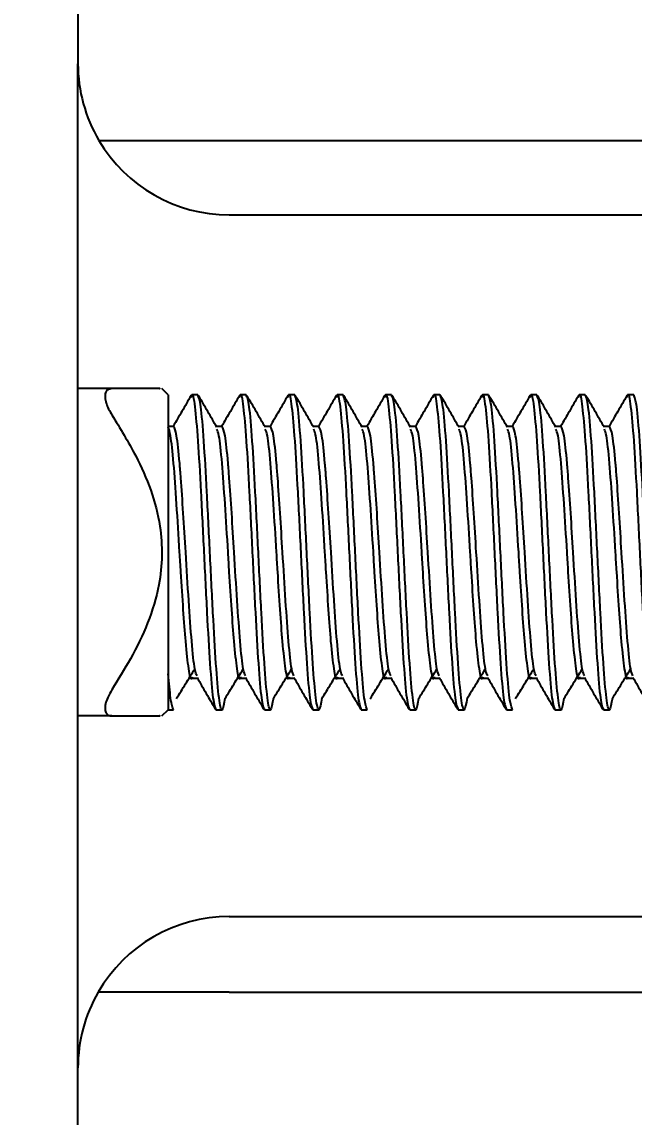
# Model space of a CAD drawing. Header units: millimetres. Extents: x 1293 to 41893, y 1011 to 26911.
# Drawn here: x 18029.58 to 18054.27, y 14639.53 to 14683.72 of the extents above; entities that cross this region are included whole.
import ezdxf

# ---------------------------------------------------------------- set-up
doc = ezdxf.new("R2010")
doc.units = ezdxf.units.MM
doc.header["$LTSCALE"] = 50
for name, color, linetype in [('CAPA_1', 7, 'Continuous'), ('CLIP_BAR', 5, 'Continuous'), ('PASILLOS', 2, 'Continuous')]:
    doc.layers.add(name, color=color, linetype=linetype)
doc.styles.add('SLDTEXTSTYLE0', font='TXT', dxfattribs={"width": 0.75})
doc.dimstyles.new('SLDDIMSTYLE0', dxfattribs={"dimtxt": 100, "dimasz": 100, "dimexe": 0, "dimexo": 0.0625, "dimgap": 25, "dimtad": 2, "dimdec": 0, "dimrnd": 1e-09, "dimzin": 12, "dimdsep": 46, "dimtxsty": 'SLDTEXTSTYLE0', "dimsah": 1, "dimcen": 0.09, "dimadec": 0, "dimazin": 3, "dimtfac": 1, "dimtdec": 0, "dimtofl": 0, "dimtmove": 0, "dimatfit": 3, "dimfxl": 1, "dimfrac": 2, "dimtolj": 1, "dimtzin": 12, "dimarcsym": 0})

# ---------------------------------------------------------------- blocks, each defined once
blk = doc.blocks.new('_D_14')
at = {"layer": 'CAPA_1', "transparency": 16777216}
for p, q in [((18071.792, 17936.065), (18755.522, 17936.065)), ((18705.522, 17936.065), (18705.522, 13669.207)), ((18071.317, 13669.207), (18755.522, 13669.207))]:
    blk.add_line(p, q, dxfattribs=at)
for points in [[(18705.522, 17936.065), (18690.137, 17836.065), (18720.907, 17836.065)], [(18705.522, 13669.207), (18720.907, 13769.207), (18690.137, 13769.207)]]:
    blk.add_solid(points, dxfattribs=at)
at = {"layer": 'CAPA_1', "transparency": 16777216, "insert": (18576.615, 15654.859), "char_height": 100, "attachment_point": 1, "rotation": 90, "style": 'SLDTEXTSTYLE0'}
blk.add_mtext('4267', dxfattribs=at)

msp = doc.modelspace()

# ---------------------------------------------------------------- linework, layer by layer
at = {"layer": 'CLIP_BAR', "linetype": 'Continuous', "lineweight": 25}
for p, q in [((18031.8378232, 14641.526389), (18031.8378232, 14682.034389)), ((18033.2060902, 14668.924139), (18031.8378232, 14668.924139)), ((18035.4808232, 14668.670139), (18035.2268232, 14668.924139)), ((18035.4808232, 14668.670139), (18035.4808232, 14657.423379)), ((18036.6726693, 14668.670139), (18036.4284386, 14668.670139)), ((18038.6265155, 14668.670139), (18038.3822847, 14668.670139)), ((18040.5803616, 14668.670139), (18040.3361309, 14668.670139)), ((18042.5342078, 14668.670139), (18042.289977, 14668.670139)), ((18044.4880539, 14668.670139), (18044.2438232, 14668.670139)), ((18046.4419001, 14668.670139), (18046.1976693, 14668.670139)), ((18048.3957462, 14668.670139), (18048.1515155, 14668.670139)), ((18050.3495924, 14668.670139), (18050.1053616, 14668.670139)), ((18052.3034386, 14668.670139), (18052.0592078, 14668.670139)), ((18054.2572847, 14668.670139), (18054.0130539, 14668.670139)), ((18035.6957877, 14667.4010787), (18035.451557, 14667.4010787)), ((18037.6496339, 14667.4010787), (18037.4219673, 14667.4010787)), ((18039.60348, 14667.4010787), (18039.3758134, 14667.4010787)), ((18041.5573262, 14667.4010787), (18041.3296596, 14667.4010787)), ((18043.5111723, 14667.4010787), (18043.2835057, 14667.4010787)), ((18045.4650185, 14667.4010787), (18045.2373519, 14667.4010787)), ((18047.4188646, 14667.4010787), (18047.191198, 14667.4010787)), ((18049.3727108, 14667.4010787), (18049.1450442, 14667.4010787)), ((18051.326557, 14667.4010787), (18051.0988903, 14667.4010787)), ((18053.2804031, 14667.4010787), (18053.0527365, 14667.4010787)), ((18035.4808232, 14657.423379), (18035.4808232, 14655.970139)), ((18036.4451928, 14657.2463396), (18036.6517426, 14657.2463396)), ((18038.399039, 14657.2463396), (18038.6055887, 14657.2463396)), ((18040.3528851, 14657.2463396), (18040.5594349, 14657.2463396)), ((18042.3067313, 14657.2463396), (18042.513281, 14657.2463396)), ((18044.2605774, 14657.2463396), (18044.4671272, 14657.2463396)), ((18046.2144236, 14657.2463396), (18046.4209733, 14657.2463396)), ((18048.1682697, 14657.2463396), (18048.3748195, 14657.2463396)), ((18050.1221159, 14657.2463396), (18050.3286657, 14657.2463396)), ((18052.075962, 14657.2463396), (18052.2825118, 14657.2463396)), ((18054.0298082, 14657.2463396), (18054.236358, 14657.2463396)), ((18033.2060902, 14655.716139), (18031.8378232, 14655.716139)), ((18035.2268232, 14655.716139), (18035.4808232, 14655.970139)), ((18035.4808232, 14655.970139), (18035.6957462, 14655.970139)), ((18037.4053616, 14655.970139), (18037.6495924, 14655.970139)), ((18039.3592078, 14655.970139), (18039.6034386, 14655.970139)), ((18041.3130539, 14655.970139), (18041.5572847, 14655.970139)), ((18043.2669001, 14655.970139), (18043.5111309, 14655.970139)), ((18045.2207462, 14655.970139), (18045.464977, 14655.970139)), ((18047.1745924, 14655.970139), (18047.4188232, 14655.970139)), ((18049.1284386, 14655.970139), (18049.3726693, 14655.970139)), ((18051.0822847, 14655.970139), (18051.3265155, 14655.970139)), ((18053.0361309, 14655.970139), (18053.2803616, 14655.970139))]:
    msp.add_line(p, q, dxfattribs=at)
for points, knots in [([(18033.2060902, 14668.924139), (18033.1459557, 14668.91612), (18033.0349578, 14668.9013182), (18032.9397906, 14668.7711709), (18032.9187393, 14668.5797409), (18032.9681252, 14668.3440069), (18033.0660179, 14668.1004883), (18033.1599383, 14667.9442657), (18033.2060902, 14667.867499)], [0, 0, 0, 0, 0.19991734987, 0.3690131479, 0.53886200303, 0.69150592046, 0.84840805149, 1, 1, 1, 1]), ([(18035.1234016, 14668.924139), (18035.1358588, 14668.924139), (18035.1787576, 14668.924139), (18034.2629661, 14668.924139), (18033.4581627, 14668.924139), (18033.2060902, 14668.924139)], [0, 0, 0, 0, 0.2193874824, 0.7555043798, 1, 1, 1, 1]), ([(18036.4010005, 14668.6461775), (18036.2776931, 14668.4334053), (18036.0371404, 14668.0183212), (18035.7962652, 14667.6033403), (18035.6788627, 14667.4010787)], [0, 0, 0, 0, 0.5126002289, 1, 1, 1, 1]), ([(18036.4009314, 14668.5610143), (18036.4101054, 14668.6033966), (18036.4597416, 14668.8327093), (18036.5493339, 14668.2896462), (18036.6740822, 14666.9411939), (18036.793878, 14664.8089107), (18036.9169016, 14662.3219569), (18037.0399163, 14659.824116), (18037.1597386, 14657.7244067), (18037.2843894, 14656.255926), (18037.3651283, 14656.0651869), (18037.4053616, 14655.970139)], [0, 0, 0, 0, 0.0275023519, 0.1488038211, 0.2709261513, 0.3920013051, 0.5137511759, 0.6355010468, 0.7565762006, 0.8786985308, 1, 1, 1, 1]), ([(18037.7661773, 14656.4326481), (18037.7272632, 14656.2139237), (18037.6478538, 14655.7675868), (18037.5286662, 14656.3125925), (18037.403957, 14657.7092064), (18037.2841508, 14659.8286482), (18037.16113, 14662.3190515), (18037.0381145, 14664.8159677), (18036.9182924, 14666.9159236), (18036.7936415, 14668.384339), (18036.7129026, 14668.5750868), (18036.6726693, 14668.670139)], [0, 0, 0, 0, 0.10703217568, 0.21841373967, 0.33054903556, 0.44172279199, 0.55351608784, 0.66530938369, 0.77648314012, 0.88861843601, 1, 1, 1, 1]), ([(18037.4434594, 14667.3640496), (18037.3201752, 14667.5763877), (18037.0735072, 14668.0012354), (18036.8271314, 14668.426415), (18036.7038937, 14668.6390906)], [0, 0, 0, 0, 0.4997982368, 1, 1, 1, 1]), ([(18038.3548467, 14668.6461775), (18038.2315393, 14668.4334053), (18037.9909866, 14668.0183212), (18037.7501114, 14667.6033403), (18037.6327089, 14667.4010787)], [0, 0, 0, 0, 0.5126002289, 1, 1, 1, 1]), ([(18038.3547776, 14668.5610143), (18038.3639515, 14668.6033966), (18038.4135878, 14668.8327093), (18038.50318, 14668.2896462), (18038.6279284, 14666.9411939), (18038.7477241, 14664.8089107), (18038.8707477, 14662.3219569), (18038.9937625, 14659.824116), (18039.1135847, 14657.7244067), (18039.2382356, 14656.255926), (18039.3189745, 14656.0651869), (18039.3592078, 14655.970139)], [0, 0, 0, 0, 0.0275023519, 0.1488038211, 0.2709261513, 0.3920013051, 0.5137511759, 0.6355010468, 0.7565762006, 0.8786985308, 1, 1, 1, 1]), ([(18039.7200234, 14656.4326481), (18039.6811094, 14656.2139237), (18039.6016999, 14655.7675868), (18039.4825124, 14656.3125925), (18039.3578031, 14657.7092064), (18039.2379969, 14659.8286482), (18039.1149761, 14662.3190515), (18038.9919606, 14664.8159677), (18038.8721386, 14666.9159236), (18038.7474877, 14668.384339), (18038.6667488, 14668.5750868), (18038.6265155, 14668.670139)], [0, 0, 0, 0, 0.10703217568, 0.21841373967, 0.33054903556, 0.44172279199, 0.55351608784, 0.66530938369, 0.77648314012, 0.88861843601, 1, 1, 1, 1]), ([(18039.3973056, 14667.3640496), (18039.2740213, 14667.5763877), (18039.0273533, 14668.0012354), (18038.7809775, 14668.426415), (18038.6577399, 14668.6390906)], [0, 0, 0, 0, 0.4997982368, 1, 1, 1, 1]), ([(18040.3086928, 14668.6461775), (18040.1853854, 14668.4334053), (18039.9448327, 14668.0183212), (18039.7039575, 14667.6033403), (18039.586555, 14667.4010787)], [0, 0, 0, 0, 0.5126002289, 1, 1, 1, 1]), ([(18040.3086238, 14668.5610143), (18040.3177977, 14668.6033966), (18040.3674339, 14668.8327093), (18040.4570262, 14668.2896462), (18040.5817745, 14666.9411939), (18040.7015703, 14664.8089107), (18040.8245939, 14662.3219569), (18040.9476086, 14659.824116), (18041.0674309, 14657.7244067), (18041.1920817, 14656.255926), (18041.2728206, 14656.0651869), (18041.3130539, 14655.970139)], [0, 0, 0, 0, 0.0275023519, 0.1488038211, 0.2709261513, 0.3920013051, 0.5137511759, 0.6355010468, 0.7565762006, 0.8786985308, 1, 1, 1, 1]), ([(18041.6738696, 14656.4326481), (18041.6349555, 14656.2139237), (18041.5555461, 14655.7675868), (18041.4363585, 14656.3125925), (18041.3116493, 14657.7092064), (18041.1918431, 14659.8286482), (18041.0688223, 14662.3190515), (18040.9458068, 14664.8159677), (18040.8259848, 14666.9159236), (18040.7013338, 14668.384339), (18040.6205949, 14668.5750868), (18040.5803616, 14668.670139)], [0, 0, 0, 0, 0.10703217568, 0.21841373967, 0.33054903556, 0.44172279199, 0.55351608784, 0.66530938369, 0.77648314012, 0.88861843601, 1, 1, 1, 1]), ([(18041.3511517, 14667.3640496), (18041.2278675, 14667.5763877), (18040.9811995, 14668.0012354), (18040.7348237, 14668.426415), (18040.6115861, 14668.6390906)], [0, 0, 0, 0, 0.4997982368, 1, 1, 1, 1]), ([(18042.262539, 14668.6461775), (18042.1392316, 14668.4334053), (18041.8986789, 14668.0183212), (18041.6578037, 14667.6033403), (18041.5404012, 14667.4010787)], [0, 0, 0, 0, 0.5126002289, 1, 1, 1, 1]), ([(18042.2624699, 14668.5610143), (18042.2716438, 14668.6033966), (18042.3212801, 14668.8327093), (18042.4108723, 14668.2896462), (18042.5356207, 14666.9411939), (18042.6554164, 14664.8089107), (18042.77844, 14662.3219569), (18042.9014548, 14659.824116), (18043.021277, 14657.7244067), (18043.1459279, 14656.255926), (18043.2266668, 14656.0651869), (18043.2669001, 14655.970139)], [0, 0, 0, 0, 0.0275023519, 0.1488038211, 0.2709261513, 0.3920013051, 0.5137511759, 0.6355010468, 0.7565762006, 0.8786985308, 1, 1, 1, 1]), ([(18043.5111309, 14655.970139), (18043.4708976, 14656.0651977), (18043.3901587, 14656.2559584), (18043.2655077, 14657.7242767), (18043.1456859, 14659.8245998), (18043.0226693, 14662.320139), (18042.8996527, 14664.8156783), (18042.779831, 14666.9160013), (18042.65518, 14668.3843197), (18042.5744411, 14668.5750803), (18042.5342078, 14668.670139)], [0, 0, 0, 0, 0.1247318895, 0.2503078541, 0.374807028, 0.5, 0.625192972, 0.7496921459, 0.8752681105, 1, 1, 1, 1]), ([(18043.3049979, 14667.3640496), (18043.1817136, 14667.5763877), (18042.9350456, 14668.0012354), (18042.6886698, 14668.426415), (18042.5654322, 14668.6390906)], [0, 0, 0, 0, 0.4997982368, 1, 1, 1, 1]), ([(18044.2163851, 14668.6461775), (18044.0930777, 14668.4334053), (18043.852525, 14668.0183212), (18043.6116499, 14667.6033403), (18043.4942473, 14667.4010787)], [0, 0, 0, 0, 0.5126002289, 1, 1, 1, 1]), ([(18044.2163161, 14668.5610143), (18044.22549, 14668.6033966), (18044.2751262, 14668.8327093), (18044.3647185, 14668.2896462), (18044.4894668, 14666.9411939), (18044.6092626, 14664.8089107), (18044.7322862, 14662.3219569), (18044.8553009, 14659.824116), (18044.9751232, 14657.7244067), (18045.099774, 14656.255926), (18045.1805129, 14656.0651869), (18045.2207462, 14655.970139)], [0, 0, 0, 0, 0.0275023519, 0.1488038211, 0.2709261513, 0.3920013051, 0.5137511759, 0.6355010468, 0.7565762006, 0.8786985308, 1, 1, 1, 1]), ([(18045.5815619, 14656.4326481), (18045.5426478, 14656.2139237), (18045.4632384, 14655.7675868), (18045.3440508, 14656.3125925), (18045.2193416, 14657.7092064), (18045.0995354, 14659.8286482), (18044.9765146, 14662.3190515), (18044.8534991, 14664.8159677), (18044.7336771, 14666.9159236), (18044.6090261, 14668.384339), (18044.5282873, 14668.5750868), (18044.4880539, 14668.670139)], [0, 0, 0, 0, 0.10703217568, 0.21841373967, 0.33054903556, 0.44172279199, 0.55351608784, 0.66530938369, 0.77648314012, 0.88861843601, 1, 1, 1, 1]), ([(18045.258844, 14667.3640496), (18045.1355598, 14667.5763877), (18044.8888918, 14668.0012354), (18044.642516, 14668.426415), (18044.5192784, 14668.6390906)], [0, 0, 0, 0, 0.4997982368, 1, 1, 1, 1]), ([(18046.1702313, 14668.6461775), (18046.0469239, 14668.4334053), (18045.8063712, 14668.0183212), (18045.565496, 14667.6033403), (18045.4480935, 14667.4010787)], [0, 0, 0, 0, 0.5126002289, 1, 1, 1, 1]), ([(18046.1701622, 14668.5610143), (18046.1793361, 14668.6033966), (18046.2289724, 14668.8327093), (18046.3185646, 14668.2896462), (18046.443313, 14666.9411939), (18046.5631087, 14664.8089107), (18046.6861323, 14662.3219569), (18046.8091471, 14659.824116), (18046.9289693, 14657.7244067), (18047.0536202, 14656.255926), (18047.1343591, 14656.0651869), (18047.1745924, 14655.970139)], [0, 0, 0, 0, 0.0275023519, 0.1488038211, 0.2709261513, 0.3920013051, 0.5137511759, 0.6355010468, 0.7565762006, 0.8786985308, 1, 1, 1, 1]), ([(18047.535408, 14656.4326481), (18047.496494, 14656.2139237), (18047.4170846, 14655.7675868), (18047.297897, 14656.3125925), (18047.1731877, 14657.7092064), (18047.0533815, 14659.8286482), (18046.9303607, 14662.3190515), (18046.8073452, 14664.8159677), (18046.6875232, 14666.9159236), (18046.5628723, 14668.384339), (18046.4821334, 14668.5750868), (18046.4419001, 14668.670139)], [0, 0, 0, 0, 0.10703217568, 0.21841373967, 0.33054903556, 0.44172279199, 0.55351608784, 0.66530938369, 0.77648314012, 0.88861843601, 1, 1, 1, 1]), ([(18047.2126902, 14667.3640496), (18047.089406, 14667.5763877), (18046.8427379, 14668.0012354), (18046.5963621, 14668.426415), (18046.4731245, 14668.6390906)], [0, 0, 0, 0, 0.4997982368, 1, 1, 1, 1]), ([(18048.1240774, 14668.6461775), (18048.0007701, 14668.4334053), (18047.7602173, 14668.0183212), (18047.5193422, 14667.6033403), (18047.4019397, 14667.4010787)], [0, 0, 0, 0, 0.5126002289, 1, 1, 1, 1]), ([(18048.1240084, 14668.5610143), (18048.1331823, 14668.6033966), (18048.1828185, 14668.8327093), (18048.2724108, 14668.2896462), (18048.3971591, 14666.9411939), (18048.5169549, 14664.8089107), (18048.6399785, 14662.3219569), (18048.7629932, 14659.824116), (18048.8828155, 14657.7244067), (18049.0074663, 14656.255926), (18049.0882052, 14656.0651869), (18049.1284386, 14655.970139)], [0, 0, 0, 0, 0.0275023519, 0.1488038211, 0.2709261513, 0.3920013051, 0.5137511759, 0.6355010468, 0.7565762006, 0.8786985308, 1, 1, 1, 1]), ([(18049.3726693, 14655.970139), (18049.332436, 14656.0651977), (18049.2516971, 14656.2559584), (18049.1270461, 14657.7242767), (18049.0072244, 14659.8245998), (18048.8842078, 14662.320139), (18048.7611912, 14664.8156783), (18048.6413694, 14666.9160013), (18048.5167184, 14668.3843197), (18048.4359796, 14668.5750803), (18048.3957462, 14668.670139)], [0, 0, 0, 0, 0.1247318895, 0.2503078541, 0.374807028, 0.5, 0.625192972, 0.7496921459, 0.8752681105, 1, 1, 1, 1]), ([(18049.1665363, 14667.3640496), (18049.0432521, 14667.5763877), (18048.7965841, 14668.0012354), (18048.5502083, 14668.426415), (18048.4269707, 14668.6390906)], [0, 0, 0, 0, 0.4997982368, 1, 1, 1, 1]), ([(18050.0779236, 14668.6461775), (18049.9546162, 14668.4334053), (18049.7140635, 14668.0183212), (18049.4731883, 14667.6033403), (18049.3557858, 14667.4010787)], [0, 0, 0, 0, 0.5126002289, 1, 1, 1, 1]), ([(18050.0778545, 14668.5610143), (18050.0870284, 14668.6033966), (18050.1366647, 14668.8327093), (18050.2262569, 14668.2896462), (18050.3510053, 14666.9411939), (18050.4708011, 14664.8089107), (18050.5938246, 14662.3219569), (18050.7168394, 14659.824116), (18050.8366616, 14657.7244067), (18050.9613125, 14656.255926), (18051.0420514, 14656.0651869), (18051.0822847, 14655.970139)], [0, 0, 0, 0, 0.0275023519, 0.1488038211, 0.2709261513, 0.3920013051, 0.5137511759, 0.6355010468, 0.7565762006, 0.8786985308, 1, 1, 1, 1]), ([(18051.4431003, 14656.4326481), (18051.4041863, 14656.2139237), (18051.3247769, 14655.7675868), (18051.2055893, 14656.3125925), (18051.0808801, 14657.7092064), (18050.9610738, 14659.8286482), (18050.8380531, 14662.3190515), (18050.7150376, 14664.8159677), (18050.5952155, 14666.9159236), (18050.4705646, 14668.384339), (18050.3898257, 14668.5750868), (18050.3495924, 14668.670139)], [0, 0, 0, 0, 0.10703217568, 0.21841373967, 0.33054903556, 0.44172279199, 0.55351608784, 0.66530938369, 0.77648314012, 0.88861843601, 1, 1, 1, 1]), ([(18051.1203825, 14667.3640496), (18050.9970983, 14667.5763877), (18050.7504302, 14668.0012354), (18050.5040544, 14668.426415), (18050.3808168, 14668.6390906)], [0, 0, 0, 0, 0.4997982368, 1, 1, 1, 1]), ([(18052.0317697, 14668.6461775), (18051.9084624, 14668.4334053), (18051.6679097, 14668.0183212), (18051.4270345, 14667.6033403), (18051.309632, 14667.4010787)], [0, 0, 0, 0, 0.5126002289, 1, 1, 1, 1]), ([(18052.0317007, 14668.5610143), (18052.0408746, 14668.6033966), (18052.0905108, 14668.8327093), (18052.1801031, 14668.2896462), (18052.3048514, 14666.9411939), (18052.4246472, 14664.8089107), (18052.5476708, 14662.3219569), (18052.6706856, 14659.824116), (18052.7905078, 14657.7244067), (18052.9151586, 14656.255926), (18052.9958975, 14656.0651869), (18053.0361309, 14655.970139)], [0, 0, 0, 0, 0.0275023519, 0.1488038211, 0.2709261513, 0.3920013051, 0.5137511759, 0.6355010468, 0.7565762006, 0.8786985308, 1, 1, 1, 1]), ([(18053.3969465, 14656.4326481), (18053.3580324, 14656.2139237), (18053.278623, 14655.7675868), (18053.1594354, 14656.3125925), (18053.0347262, 14657.7092064), (18052.91492, 14659.8286482), (18052.7918992, 14662.3190515), (18052.6688837, 14664.8159677), (18052.5490617, 14666.9159236), (18052.4244108, 14668.384339), (18052.3436719, 14668.5750868), (18052.3034386, 14668.670139)], [0, 0, 0, 0, 0.10703217568, 0.21841373967, 0.33054903556, 0.44172279199, 0.55351608784, 0.66530938369, 0.77648314012, 0.88861843601, 1, 1, 1, 1]), ([(18053.0742287, 14667.3640496), (18052.9509444, 14667.5763877), (18052.7042764, 14668.0012354), (18052.4579006, 14668.426415), (18052.334663, 14668.6390906)], [0, 0, 0, 0, 0.4997982368, 1, 1, 1, 1]), ([(18053.9856159, 14668.6461775), (18053.8623085, 14668.4334053), (18053.6217558, 14668.0183212), (18053.3808806, 14667.6033403), (18053.2634781, 14667.4010787)], [0, 0, 0, 0, 0.5126002289, 1, 1, 1, 1]), ([(18053.9855468, 14668.5610143), (18053.9947207, 14668.6033966), (18054.044357, 14668.8327093), (18054.1339492, 14668.2896462), (18054.2586976, 14666.9411939), (18054.3784934, 14664.8089107), (18054.501517, 14662.3219569), (18054.6245317, 14659.824116), (18054.7443539, 14657.7244067), (18054.8690048, 14656.255926), (18054.9497437, 14656.0651869), (18054.989977, 14655.970139)], [0, 0, 0, 0, 0.0275023519, 0.1488038211, 0.2709261513, 0.3920013051, 0.5137511759, 0.6355010468, 0.7565762006, 0.8786985308, 1, 1, 1, 1]), ([(18055.2342078, 14655.970139), (18055.1939745, 14656.0651977), (18055.1132356, 14656.2559584), (18054.9885846, 14657.7242767), (18054.8687629, 14659.8245998), (18054.7457462, 14662.320139), (18054.6227296, 14664.8156783), (18054.5029079, 14666.9160013), (18054.3782569, 14668.3843197), (18054.297518, 14668.5750803), (18054.2572847, 14668.670139)], [0, 0, 0, 0, 0.1247318895, 0.2503078541, 0.374807028, 0.5, 0.625192972, 0.7496921459, 0.8752681105, 1, 1, 1, 1]), ([(18033.2060902, 14667.867499), (18033.53929, 14667.322924), (18034.3934043, 14665.9269766), (18035.282545, 14663.6149488), (18035.2202021, 14660.7000664), (18034.2765369, 14658.505488), (18033.4613994, 14657.1860425), (18033.2060902, 14656.772779)], [0, 0, 0, 0, 0.1606397694, 0.4117791766, 0.6096479477, 0.8777378469, 1, 1, 1, 1]), ([(18036.4449523, 14657.2916191), (18036.4394453, 14657.272257), (18036.3934799, 14657.1106466), (18036.3077273, 14657.5504375), (18036.1904901, 14658.5499756), (18036.0882328, 14659.9784865), (18036.0035924, 14661.2586054), (18035.9164761, 14662.7170183), (18035.8165049, 14664.318002), (18035.6973632, 14665.9984521), (18035.5818368, 14667.0761712), (18035.5112867, 14667.2878119), (18035.4808232, 14667.3791982)], [0, 0, 0, 0, 0.017176921, 0.143371258, 0.2704219358, 0.3712134621, 0.473262994, 0.5237779507, 0.6504400682, 0.7763983069, 0.9034489847, 1, 1, 1, 1]), ([(18036.6431144, 14657.3330155), (18036.6126633, 14657.3956998), (18036.5416807, 14657.541819), (18036.4269905, 14658.6492434), (18036.3073505, 14660.3209905), (18036.1918155, 14662.1925019), (18036.0862657, 14663.9229928), (18036.0041158, 14665.1245639), (18035.9168483, 14666.228289), (18035.8165333, 14667.1742711), (18035.73594, 14667.3255702), (18035.6957863, 14667.4009514)], [0, 0, 0, 0, 0.09723456878, 0.22665706872, 0.35496673545, 0.48399342132, 0.58781552878, 0.69161214975, 0.74206981259, 0.87149231252, 1, 1, 1, 1]), ([(18038.3987985, 14657.2916191), (18038.3932915, 14657.272257), (18038.3473261, 14657.1106467), (18038.2615734, 14657.5504343), (18038.1443363, 14658.5499858), (18038.0420787, 14659.9784568), (18037.9574393, 14661.2586946), (18037.8703202, 14662.7167747), (18037.7703727, 14664.3206147), (18037.6511309, 14665.9889831), (18037.5387614, 14667.0808321), (18037.4701485, 14667.225396), (18037.4420693, 14667.2845575)], [0, 0, 0, 0, 0.0173248475, 0.1446059612, 0.2727507905, 0.3744103263, 0.4773387016, 0.5282886896, 0.6560416124, 0.7830845945, 0.9112294238, 1, 1, 1, 1]), ([(18038.5969606, 14657.3330155), (18038.5665095, 14657.3956998), (18038.4955269, 14657.541819), (18038.3808366, 14658.6492434), (18038.2611966, 14660.3209905), (18038.1456617, 14662.1925019), (18038.0401119, 14663.9229928), (18037.9579619, 14665.1245639), (18037.8706944, 14666.228289), (18037.7703794, 14667.1742711), (18037.6897862, 14667.3255702), (18037.6496325, 14667.4009514)], [0, 0, 0, 0, 0.09723456878, 0.22665706872, 0.35496673545, 0.48399342132, 0.58781552878, 0.69161214975, 0.74206981259, 0.87149231252, 1, 1, 1, 1]), ([(18040.3526446, 14657.2916191), (18040.3471377, 14657.272257), (18040.3011722, 14657.1106467), (18040.2154196, 14657.5504343), (18040.0981825, 14658.5499858), (18039.9959249, 14659.9784568), (18039.9112855, 14661.2586946), (18039.8241664, 14662.7167747), (18039.7242189, 14664.3206147), (18039.6049771, 14665.9889831), (18039.4926076, 14667.0808321), (18039.4239946, 14667.225396), (18039.3959155, 14667.2845575)], [0, 0, 0, 0, 0.0173248475, 0.1446059612, 0.2727507905, 0.3744103263, 0.4773387016, 0.5282886896, 0.6560416124, 0.7830845945, 0.9112294238, 1, 1, 1, 1]), ([(18040.5508067, 14657.3330155), (18040.5203556, 14657.3956998), (18040.449373, 14657.541819), (18040.3346828, 14658.6492434), (18040.2150428, 14660.3209905), (18040.0995079, 14662.1925019), (18039.993958, 14663.9229928), (18039.9118081, 14665.1245639), (18039.8245406, 14666.228289), (18039.7242256, 14667.1742711), (18039.6436323, 14667.3255702), (18039.6034787, 14667.4009514)], [0, 0, 0, 0, 0.0972345688, 0.2266570687, 0.3549667354, 0.4839934213, 0.5878155288, 0.6916121498, 0.7420698126, 0.8714923125, 1, 1, 1, 1]), ([(18042.3064908, 14657.2916191), (18042.3009838, 14657.272257), (18042.2550184, 14657.1106467), (18042.1692657, 14657.5504343), (18042.0520286, 14658.5499858), (18041.9497711, 14659.9784568), (18041.8651316, 14661.2586946), (18041.7780125, 14662.7167747), (18041.678065, 14664.3206147), (18041.5588232, 14665.9889831), (18041.4464537, 14667.0808321), (18041.3778408, 14667.225396), (18041.3497616, 14667.2845575)], [0, 0, 0, 0, 0.0173248475, 0.1446059612, 0.2727507905, 0.3744103263, 0.4773387016, 0.5282886896, 0.6560416124, 0.7830845945, 0.9112294238, 1, 1, 1, 1]), ([(18042.5046529, 14657.3330155), (18042.4742018, 14657.3956998), (18042.4032192, 14657.541819), (18042.2885289, 14658.6492434), (18042.168889, 14660.3209905), (18042.053354, 14662.1925019), (18041.9478042, 14663.9229928), (18041.8656542, 14665.1245639), (18041.7783867, 14666.228289), (18041.6780717, 14667.1742711), (18041.5974785, 14667.3255702), (18041.5573248, 14667.4009514)], [0, 0, 0, 0, 0.0972345688, 0.2266570687, 0.3549667354, 0.4839934213, 0.5878155288, 0.6916121498, 0.7420698126, 0.8714923125, 1, 1, 1, 1]), ([(18044.260337, 14657.2916191), (18044.25483, 14657.272257), (18044.2088645, 14657.1106467), (18044.1231119, 14657.5504343), (18044.0058748, 14658.5499858), (18043.9036172, 14659.9784568), (18043.8189778, 14661.2586946), (18043.7318587, 14662.7167747), (18043.6319112, 14664.3206147), (18043.5126694, 14665.9889831), (18043.4002999, 14667.0808321), (18043.331687, 14667.225396), (18043.3036078, 14667.2845575)], [0, 0, 0, 0, 0.0173248475, 0.1446059612, 0.2727507905, 0.3744103263, 0.4773387016, 0.5282886896, 0.6560416124, 0.7830845945, 0.9112294238, 1, 1, 1, 1]), ([(18044.4584991, 14657.3330155), (18044.4280479, 14657.3956998), (18044.3570653, 14657.541819), (18044.2423751, 14658.6492434), (18044.1227351, 14660.3209905), (18044.0072002, 14662.1925019), (18043.9016503, 14663.9229928), (18043.8195004, 14665.1245639), (18043.7322329, 14666.228289), (18043.6319179, 14667.1742711), (18043.5513247, 14667.3255702), (18043.511171, 14667.4009514)], [0, 0, 0, 0, 0.09723456878, 0.22665706872, 0.35496673545, 0.48399342132, 0.58781552878, 0.69161214975, 0.74206981259, 0.87149231252, 1, 1, 1, 1]), ([(18046.2141831, 14657.2916191), (18046.2086761, 14657.272257), (18046.1627107, 14657.1106467), (18046.076958, 14657.5504343), (18045.959721, 14658.5499858), (18045.8574634, 14659.9784568), (18045.7728239, 14661.2586946), (18045.6857048, 14662.7167747), (18045.5857573, 14664.3206147), (18045.4665155, 14665.9889831), (18045.354146, 14667.0808321), (18045.2855331, 14667.225396), (18045.2574539, 14667.2845575)], [0, 0, 0, 0, 0.0173248475, 0.1446059612, 0.2727507905, 0.3744103263, 0.4773387016, 0.5282886896, 0.6560416124, 0.7830845945, 0.9112294238, 1, 1, 1, 1]), ([(18046.4123452, 14657.3330155), (18046.3818941, 14657.3956998), (18046.3109115, 14657.541819), (18046.1962212, 14658.6492434), (18046.0765813, 14660.3209905), (18045.9610463, 14662.1925019), (18045.8554965, 14663.9229928), (18045.7733465, 14665.1245639), (18045.686079, 14666.228289), (18045.585764, 14667.1742711), (18045.5051708, 14667.3255702), (18045.4650171, 14667.4009514)], [0, 0, 0, 0, 0.09723456878, 0.22665706872, 0.35496673545, 0.48399342132, 0.58781552878, 0.69161214975, 0.74206981259, 0.87149231252, 1, 1, 1, 1]), ([(18048.1680293, 14657.2916191), (18048.1625223, 14657.272257), (18048.1165568, 14657.1106467), (18048.0308042, 14657.5504343), (18047.9135671, 14658.5499858), (18047.8113095, 14659.9784568), (18047.7266701, 14661.2586946), (18047.639551, 14662.7167747), (18047.5396035, 14664.3206147), (18047.4203617, 14665.9889831), (18047.3079922, 14667.0808321), (18047.2393793, 14667.225396), (18047.2113001, 14667.2845575)], [0, 0, 0, 0, 0.0173248475, 0.1446059612, 0.2727507905, 0.3744103263, 0.4773387016, 0.5282886896, 0.6560416124, 0.7830845945, 0.9112294238, 1, 1, 1, 1]), ([(18048.3661914, 14657.3330155), (18048.3357402, 14657.3956998), (18048.2647576, 14657.541819), (18048.1500674, 14658.6492434), (18048.0304274, 14660.3209905), (18047.9148925, 14662.1925019), (18047.8093426, 14663.9229928), (18047.7271927, 14665.1245639), (18047.6399252, 14666.228289), (18047.5396102, 14667.1742711), (18047.459017, 14667.3255702), (18047.4188633, 14667.4009514)], [0, 0, 0, 0, 0.09723456878, 0.22665706872, 0.35496673545, 0.48399342132, 0.58781552878, 0.69161214975, 0.74206981259, 0.87149231252, 1, 1, 1, 1]), ([(18050.1218754, 14657.2916191), (18050.1163684, 14657.272257), (18050.070403, 14657.1106467), (18049.9846503, 14657.5504343), (18049.8674133, 14658.5499858), (18049.7651557, 14659.9784568), (18049.6805162, 14661.2586946), (18049.5933972, 14662.7167747), (18049.4934496, 14664.3206147), (18049.3742079, 14665.9889831), (18049.2618383, 14667.0808321), (18049.1932254, 14667.225396), (18049.1651462, 14667.2845575)], [0, 0, 0, 0, 0.0173248475, 0.1446059612, 0.2727507905, 0.3744103263, 0.4773387016, 0.5282886896, 0.6560416124, 0.7830845945, 0.9112294238, 1, 1, 1, 1]), ([(18050.3200375, 14657.3330155), (18050.2895864, 14657.3956998), (18050.2186038, 14657.541819), (18050.1039136, 14658.6492434), (18049.9842736, 14660.3209905), (18049.8687386, 14662.1925019), (18049.7631888, 14663.9229928), (18049.6810388, 14665.1245639), (18049.5937713, 14666.228289), (18049.4934564, 14667.1742711), (18049.4128631, 14667.3255702), (18049.3727094, 14667.4009514)], [0, 0, 0, 0, 0.0972345688, 0.2266570687, 0.3549667354, 0.4839934213, 0.5878155288, 0.6916121498, 0.7420698126, 0.8714923125, 1, 1, 1, 1]), ([(18052.0757216, 14657.2916191), (18052.0702146, 14657.272257), (18052.0242491, 14657.1106467), (18051.9384965, 14657.5504343), (18051.8212594, 14658.5499858), (18051.7190018, 14659.9784568), (18051.6343624, 14661.2586946), (18051.5472433, 14662.7167747), (18051.4472958, 14664.3206147), (18051.328054, 14665.9889831), (18051.2156845, 14667.0808321), (18051.1470716, 14667.225396), (18051.1189924, 14667.2845575)], [0, 0, 0, 0, 0.01732484746, 0.14460596118, 0.2727507905, 0.37441032631, 0.47733870162, 0.52828868961, 0.65604161237, 0.78308459449, 0.91122942381, 1, 1, 1, 1]), ([(18052.2738837, 14657.3330155), (18052.2434325, 14657.3956998), (18052.17245, 14657.541819), (18052.0577597, 14658.6492434), (18051.9381197, 14660.3209905), (18051.8225848, 14662.1925019), (18051.7170349, 14663.9229928), (18051.634885, 14665.1245639), (18051.5476175, 14666.228289), (18051.4473025, 14667.1742711), (18051.3667093, 14667.3255702), (18051.3265556, 14667.4009514)], [0, 0, 0, 0, 0.0972345688, 0.2266570687, 0.3549667354, 0.4839934213, 0.5878155288, 0.6916121498, 0.7420698126, 0.8714923125, 1, 1, 1, 1]), ([(18054.0295677, 14657.2916191), (18054.0240607, 14657.272257), (18053.9780953, 14657.1106467), (18053.8923427, 14657.5504343), (18053.7751056, 14658.5499858), (18053.672848, 14659.9784568), (18053.5882085, 14661.2586946), (18053.5010895, 14662.7167747), (18053.4011419, 14664.3206147), (18053.2819002, 14665.9889831), (18053.1695306, 14667.0808321), (18053.1009177, 14667.225396), (18053.0728385, 14667.2845575)], [0, 0, 0, 0, 0.0173248475, 0.1446059612, 0.2727507905, 0.3744103263, 0.4773387016, 0.5282886896, 0.6560416124, 0.7830845945, 0.9112294238, 1, 1, 1, 1]), ([(18054.2277298, 14657.3330155), (18054.1972787, 14657.3956998), (18054.1262961, 14657.541819), (18054.0116059, 14658.6492434), (18053.8919659, 14660.3209905), (18053.7764309, 14662.1925019), (18053.6708811, 14663.9229928), (18053.5887311, 14665.1245639), (18053.5014637, 14666.228289), (18053.4011487, 14667.1742711), (18053.3205554, 14667.3255702), (18053.2804017, 14667.4009514)], [0, 0, 0, 0, 0.09723456878, 0.22665706872, 0.35496673545, 0.48399342132, 0.58781552878, 0.69161214975, 0.74206981259, 0.87149231252, 1, 1, 1, 1]), ([(18035.6957462, 14655.970139), (18035.6554277, 14656.0557239), (18035.5843314, 14656.2066411), (18035.5120946, 14657.0557835), (18035.4808232, 14657.423379)], [0, 0, 0, 0, 0.5670978224, 1, 1, 1, 1]), ([(18035.8123955, 14656.4151824), (18035.9349538, 14656.6151097), (18036.1800549, 14657.014939), (18036.4252049, 14657.4128848), (18036.5477721, 14657.6118451)], [0, 0, 0, 0, 0.5000317469, 1, 1, 1, 1]), ([(18037.7662417, 14656.4151824), (18037.8888, 14656.6151097), (18038.1339011, 14657.014939), (18038.379051, 14657.4128848), (18038.5016182, 14657.6118451)], [0, 0, 0, 0, 0.5000317469, 1, 1, 1, 1]), ([(18039.7200878, 14656.4151824), (18039.8426461, 14656.6151097), (18040.0877472, 14657.014939), (18040.3328972, 14657.4128848), (18040.4554644, 14657.6118451)], [0, 0, 0, 0, 0.5000317469, 1, 1, 1, 1]), ([(18041.673934, 14656.4151824), (18041.7964923, 14656.6151097), (18042.0415934, 14657.014939), (18042.2867433, 14657.4128848), (18042.4093105, 14657.6118451)], [0, 0, 0, 0, 0.5000317469, 1, 1, 1, 1]), ([(18043.6277801, 14656.4151824), (18043.7503384, 14656.6151097), (18043.9954395, 14657.014939), (18044.2405895, 14657.4128848), (18044.3631567, 14657.6118451)], [0, 0, 0, 0, 0.5000317469, 1, 1, 1, 1]), ([(18045.5816263, 14656.4151824), (18045.7041846, 14656.6151097), (18045.9492857, 14657.014939), (18046.1944356, 14657.4128848), (18046.3170029, 14657.6118451)], [0, 0, 0, 0, 0.5000317469, 1, 1, 1, 1]), ([(18047.5354724, 14656.4151824), (18047.6580308, 14656.6151097), (18047.9031318, 14657.014939), (18048.1482818, 14657.4128848), (18048.270849, 14657.6118451)], [0, 0, 0, 0, 0.5000317469, 1, 1, 1, 1]), ([(18049.4893186, 14656.4151824), (18049.6118769, 14656.6151097), (18049.856978, 14657.014939), (18050.102128, 14657.4128848), (18050.2246952, 14657.6118451)], [0, 0, 0, 0, 0.5000317469, 1, 1, 1, 1]), ([(18051.4431647, 14656.4151824), (18051.5657231, 14656.6151097), (18051.8108241, 14657.014939), (18052.0559741, 14657.4128848), (18052.1785413, 14657.6118451)], [0, 0, 0, 0, 0.5000317469, 1, 1, 1, 1]), ([(18053.3970109, 14656.4151824), (18053.5195692, 14656.6151097), (18053.7646703, 14657.014939), (18054.0098203, 14657.4128848), (18054.1323875, 14657.6118451)], [0, 0, 0, 0, 0.5000317469, 1, 1, 1, 1]), ([(18036.6417835, 14657.2635054), (18036.7647078, 14657.0516722), (18037.0106045, 14656.627923), (18037.2563596, 14656.2038801), (18037.3792612, 14655.9918173)], [0, 0, 0, 0, 0.4999024016, 1, 1, 1, 1]), ([(18038.5956297, 14657.2635054), (18038.718554, 14657.0516722), (18038.9644506, 14656.627923), (18039.2102058, 14656.2038801), (18039.3331074, 14655.9918173)], [0, 0, 0, 0, 0.4999024016, 1, 1, 1, 1]), ([(18040.5494758, 14657.2635054), (18040.6724002, 14657.0516722), (18040.9182968, 14656.627923), (18041.1640519, 14656.2038801), (18041.2869535, 14655.9918173)], [0, 0, 0, 0, 0.4999024016, 1, 1, 1, 1]), ([(18042.503322, 14657.2635054), (18042.6262463, 14657.0516722), (18042.8721429, 14656.627923), (18043.1178981, 14656.2038801), (18043.2407997, 14655.9918173)], [0, 0, 0, 0, 0.4999024016, 1, 1, 1, 1]), ([(18044.4571681, 14657.2635054), (18044.5800925, 14657.0516722), (18044.8259891, 14656.627923), (18045.0717443, 14656.2038801), (18045.1946458, 14655.9918173)], [0, 0, 0, 0, 0.4999024016, 1, 1, 1, 1]), ([(18046.4110143, 14657.2635054), (18046.5339386, 14657.0516722), (18046.7798353, 14656.627923), (18047.0255904, 14656.2038801), (18047.148492, 14655.9918173)], [0, 0, 0, 0, 0.4999024016, 1, 1, 1, 1]), ([(18048.3648604, 14657.2635054), (18048.4877848, 14657.0516722), (18048.7336814, 14656.627923), (18048.9794366, 14656.2038801), (18049.1023381, 14655.9918173)], [0, 0, 0, 0, 0.4999024016, 1, 1, 1, 1]), ([(18050.3187066, 14657.2635054), (18050.4416309, 14657.0516722), (18050.6875276, 14656.627923), (18050.9332827, 14656.2038801), (18051.0561843, 14655.9918173)], [0, 0, 0, 0, 0.4999024016, 1, 1, 1, 1]), ([(18052.2725528, 14657.2635054), (18052.3954771, 14657.0516722), (18052.6413737, 14656.627923), (18052.8871289, 14656.2038801), (18053.0100304, 14655.9918173)], [0, 0, 0, 0, 0.4999024016, 1, 1, 1, 1]), ([(18054.2263989, 14657.2635054), (18054.3493232, 14657.0516722), (18054.5952199, 14656.627923), (18054.840975, 14656.2038801), (18054.9638766, 14655.9918173)], [0, 0, 0, 0, 0.4999024016, 1, 1, 1, 1]), ([(18033.2060902, 14656.772779), (18033.1459557, 14656.6706162), (18033.0349578, 14656.4820411), (18032.9397906, 14656.1993835), (18032.9187393, 14655.9742061), (18032.9681252, 14655.8176628), (18033.0660179, 14655.7302213), (18033.1599383, 14655.7207789), (18033.2060902, 14655.716139)], [0, 0, 0, 0, 0.1999173499, 0.3690131479, 0.538862003, 0.6915059205, 0.8484080515, 1, 1, 1, 1]), ([(18033.2060902, 14655.716139), (18033.4581627, 14655.716139), (18034.2629661, 14655.716139), (18035.1787576, 14655.716139), (18035.1358588, 14655.716139), (18035.1234016, 14655.716139)], [0, 0, 0, 0, 0.24449562016, 0.78061251755, 1, 1, 1, 1])]:
    msp.add_open_spline(points, degree=3, knots=knots, dxfattribs=at)
at = {"layer": 'PASILLOS', "linetype": 'Continuous', "lineweight": 25}
for p, q in [((18031.8378232, 16923.242389), (18031.8378232, 14682.034389)), ((18032.6825376, 14678.938389), (18037.9338232, 14678.938389)), ((18037.9338232, 14678.938389), (18063.8418232, 14678.938389)), ((18037.9338232, 14675.938389), (18063.8418232, 14675.938389)), ((18037.9338232, 14647.622389), (18063.8418232, 14647.622389)), ((18037.9338232, 14644.574389), (18032.6545323, 14644.574389)), ((18037.9338232, 14644.574389), (18063.8418232, 14644.574389)), ((18031.8378232, 13731.328389), (18031.8378232, 14641.526389))]:
    msp.add_line(p, q, dxfattribs=at)
for centre, start, end in [((18037.9338232, 14682.034389), 180, 210.52232248), ((18037.9338232, 14682.034389), 210.52232248, 270), ((18037.9338232, 14641.526389), 90, 150), ((18037.9338232, 14641.526389), 150, 180)]:
    msp.add_arc(centre, 6.096, start, end, dxfattribs=at)

# ---------------------------------------------------------------- dimensions: what is measured, and where the dimension line sits
at = {"layer": 'CAPA_1'}
dim = msp.add_linear_dim(base=(18705.5220747, 13669.207389), p1=(18008.2918232, 17936.065389), p2=(18007.8168232, 13669.207389), angle=90, dimstyle='SLDDIMSTYLE0', dxfattribs=at)
dim.commit()
dim.dimension.update_dxf_attribs({"geometry": '_D_14', "text_midpoint": (18705.5220747, 15802.636389), "dimtype": 160})

doc.saveas('drawing.dxf')
